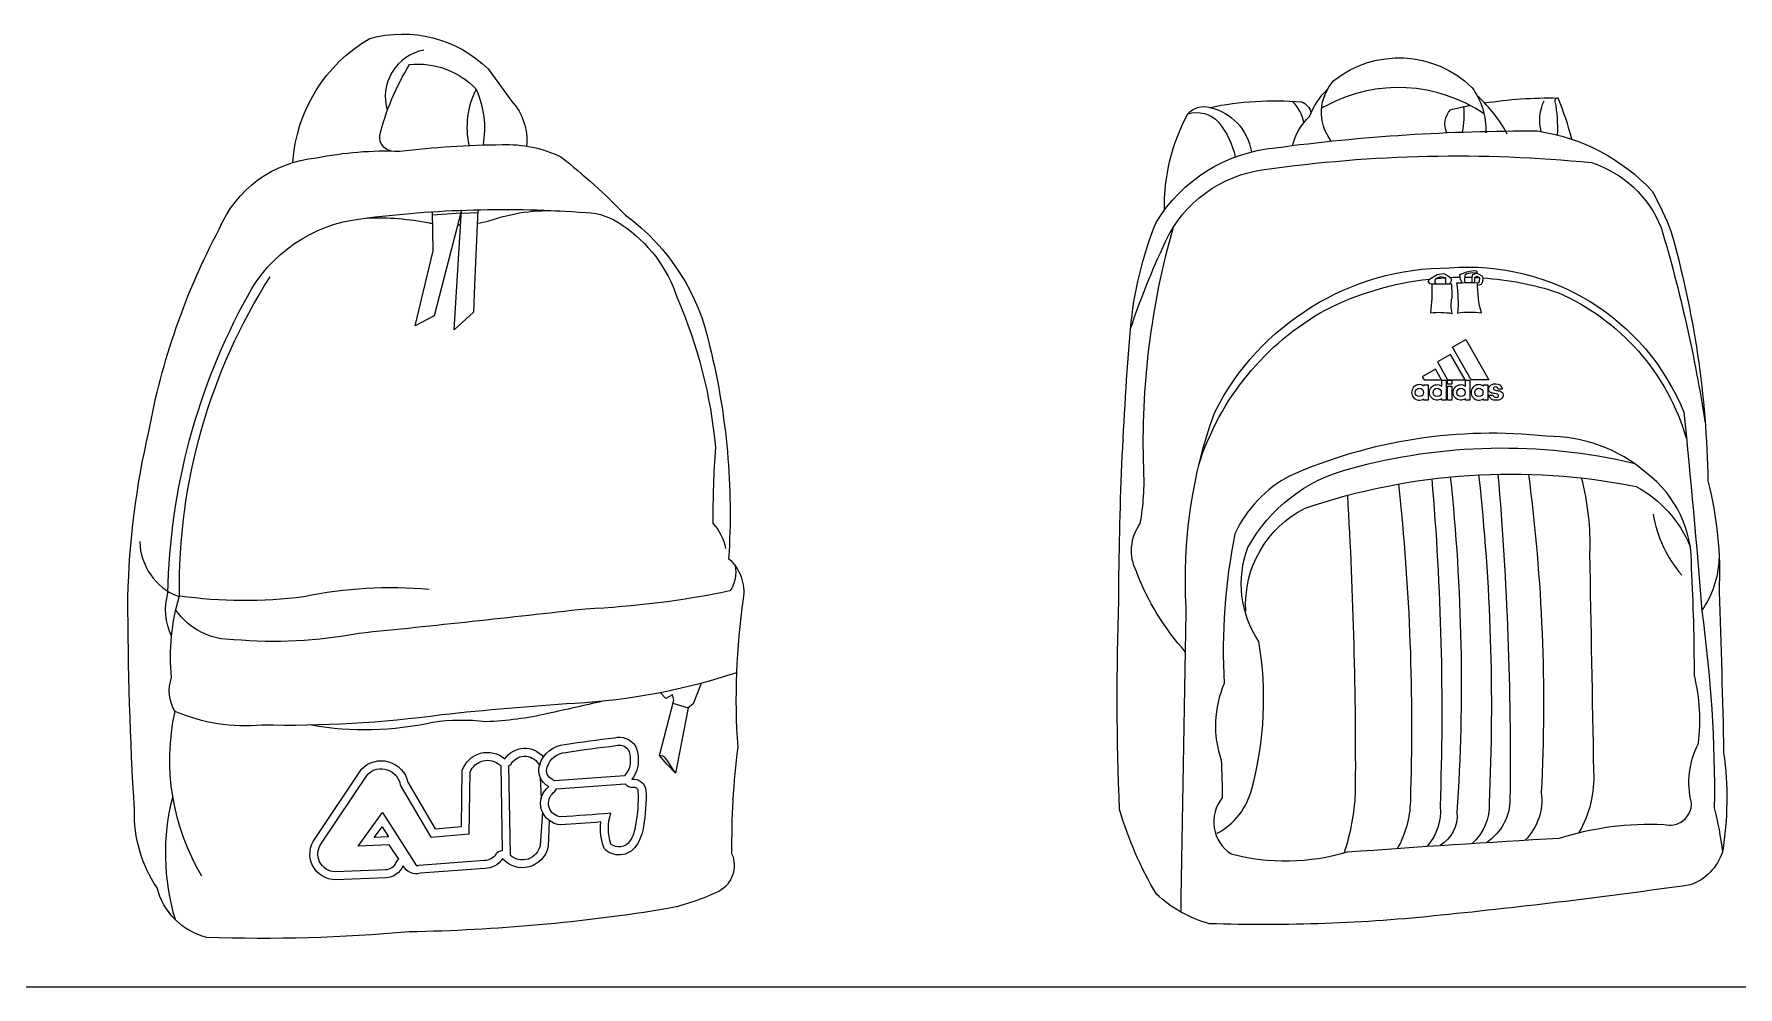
# Model space of a CAD drawing. Header units: inches. Extents: x 8.4 to 50.9, y 14.4 to 39.2.
# Drawn here: x 20.133 to 21.503, y 27.569 to 28.336 of the extents above; entities that cross this region are included whole.
import ezdxf

# ---------------------------------------------------------------- set-up
doc = ezdxf.new("R2010")
doc.units = ezdxf.units.IN
doc.header["$MEASUREMENT"] = 0
doc.layers.add('02', color=2, linetype='Continuous')
doc.layers.add('1', color=1, linetype='Continuous')

msp = doc.modelspace()

# ---------------------------------------------------------------- linework, layer by layer
at = {"layer": '02'}
for p, q in [((20.4759, 28.1914), (20.4533, 28.19)), ((20.4895, 28.1917), (20.4763, 28.1913)), ((20.508, 27.7471), (20.5092, 27.6787)), ((20.5144, 27.7469), (20.5156, 27.6751)), ((20.5398, 27.7372), (20.5405, 27.7205))]:
    msp.add_line(p, q, dxfattribs=at)
for points in [[(20.341, 28.2322, -0.251935), (20.4027, 28.3319, -0.268659), (20.4979, 28.3075, 0), (20.517, 28.2813, -0.216206), (20.5287, 28.2454)], [(21.1758, 28.2495, -0.364665), (21.178, 28.2982, -0.376596), (21.2889, 28.2926, -0.171846), (21.3001, 28.2562)], [(20.42, 28.2415, -0.380506), (20.4108, 28.2537, -0.07975), (20.4348, 28.3111, -0.23157), (20.4883, 28.2912, -0.148655), (20.4938, 28.2463)], [(21.1447, 28.2459, -0.146869), (21.1584, 28.2691, -0.113222), (21.1729, 28.2912)], [(21.0417, 28.1939, -0.129511), (21.0605, 28.2714, -0.289864), (21.0782, 28.2765, -0.308108), (21.1116, 28.2408, -0.308108)], [(21.0782, 28.2765, -0.071847), (21.1517, 28.281, -0.242048), (21.1597, 28.2724)], [(21.2687, 28.2562, -0.297641), (21.2717, 28.2747, -0.011705), (21.2873, 28.2781, -0.011705)], [(21.299, 28.2801, -0.043254), (21.3578, 28.2841)], [(21.3692, 28.2509, 0.034718), (21.3583, 28.284, 0.58037), (21.3557, 28.2814, -0.053356), (21.3575, 28.2544)], [(21.0605, 28.2714, -0.284433), (21.0852, 28.2647, -0.11901), (21.0986, 28.2367, -0.11901)], [(21.0144, 28.0984, -0.027919), (21.0423, 28.1682, -0.257783), (21.1219, 28.2265, -0.060233), (21.385, 28.2322, -0.220643), (21.441, 28.18, -0.034194), (21.4764, 28.0227)], [(20.2434, 27.8512, -0.183985), (20.2405, 27.886, -0.121646), (20.3044, 28.1245, -0.247209), (20.3957, 28.187, -0.05171), (20.5767, 28.1919, -0.153693), (20.6055, 28.182, -0.168588), (20.6499, 28.1235, -0.079952), (20.6807, 28.003, 0.020304), (20.6786, 27.942, -0.148238), (20.6887, 27.9218)], [(20.4892, 28.1834, 0.019692), (20.4986, 28.1853, -0.100184), (20.5557, 28.1933)], [(20.4006, 28.1876, -0.060381), (20.4507, 28.1836, 0.005559), (20.4534, 28.1832, 0.005559)], [(20.4734, 28.182, 0.00479), (20.4758, 28.1821, 0.00479)], [(21.0587, 27.8385, -0.092217), (21.0191, 27.9032, -0.276344), (21.0222, 27.9418, 0.058748), (21.025, 27.9863, -0.077432), (21.0489, 28.1802)], [(20.2678, 27.6582, -0.19147), (20.2462, 27.7907, -0.223365), (20.2434, 27.8179, -0.096795), (20.2498, 27.8838, -0.146605), (20.3227, 28.1404)], [(21.055, 27.6294, -0.0005), (21.0592, 27.8741, -0.10225), (21.0821, 28.0313, -0.28311), (21.2708, 28.1475, -0.327874), (21.4593, 28.0313, -0.006088), (21.4737, 27.8717, -0.036819), (21.4838, 27.7132, -0.03023), (21.4903, 27.6779)], [(21.0693, 27.989, -0.192143), (21.1714, 28.1138, -0.089701), (21.2547, 28.1385, -0.089701)], [(21.2601, 28.139, -0.00789), (21.2678, 28.1396, -0.00789)], [(21.2717, 28.1398, -0.008118), (21.2796, 28.14)], [(21.2831, 28.14, -0.005831), (21.2888, 28.1399, -0.005831)], [(21.2911, 28.1398, -0.004271), (21.2953, 28.1396)], [(21.2978, 28.1394, -0.062925), (21.3579, 28.1277, -0.222839), (21.4614, 28.01)], [(21.0841, 27.6928, 0.213444), (21.1119, 27.7284, 0.109021), (21.1175, 27.8469, -0.239621), (21.1087, 27.9225, -0.206863), (21.1904, 27.9859, -0.125433), (21.4188, 27.9905, -0.125433)], [(21.1071, 27.8715, -0.299474), (21.1547, 27.9542, -0.132582), (21.421, 27.9716, -0.172697), (21.4644, 27.9233)], [(21.2566, 27.9777, -0.030556), (21.2633, 27.7144, -0.209204), (21.253, 27.6823, -0.209204)], [(21.2715, 27.9793, -0.042935), (21.2769, 27.7093, -0.290958), (21.2633, 27.683, -0.290958)], [(21.2943, 27.981, -0.039244), (21.3027, 27.717, -0.228153), (21.2892, 27.6846, -0.228153)], [(21.3098, 27.9816, -0.024308), (21.3195, 27.7202, -0.249141), (21.3008, 27.6854, -0.249141)], [(21.3344, 27.9815, -0.044879), (21.3447, 27.7254, -0.23255), (21.3317, 27.6872, -0.23255)], [(21.1888, 27.9644, -0.0162), (21.1951, 27.7245, -0.062498), (21.1862, 27.677, -0.062498)], [(21.2298, 27.9736, -0.035393), (21.2394, 27.7183, -0.11982), (21.2291, 27.6806, -0.11982)], [(20.6965, 27.908, -0.208941), (20.6923, 27.8876, -0.039522), (20.5763, 27.8731, -0.003801), (20.3939, 27.8535, -0.06835), (20.2934, 27.8484, -0.250394), (20.2468, 27.8723, -0.250394)], [(21.3751, 27.6933, 0.147367), (21.387, 27.7427, -0.000574), (21.3838, 27.9178, -0.000574)], [(20.2498, 27.8838, 0.067238), (20.3498, 27.8832, -0.073377), (20.4505, 27.8891)], [(20.6976, 27.8218, -0.065429), (20.5677, 27.7972, 0.011261), (20.4605, 27.7879, -0.038936), (20.3161, 27.7797, -0.1254), (20.2462, 27.7907, -0.1254)], [(20.5899, 27.7989, -0.003043), (20.5459, 27.789, -0.047308), (20.4961, 27.7824, 0.06505), (20.4534, 27.7819, -0.10088), (20.356, 27.7797, -0.10088)], [(20.5471, 27.7029), (20.5461, 27.6821, -0.629339), (20.5095, 27.6723, -0.242362), (20.4952, 27.6644), (20.4436, 27.6606, -0.364112), (20.4296, 27.6666, -0.281621), (20.4157, 27.6568), (20.3753, 27.6553, -0.61822), (20.3588, 27.6885), (20.3961, 27.7442, -0.605793), (20.4334, 27.7337), (20.4553, 27.6964), (20.4764, 27.6983), (20.4771, 27.7431, -0.53872), (20.5114, 27.7525, -0.507957), (20.5423, 27.7541)], [(20.5144, 27.7469, 0.12796), (20.5168, 27.749, -0.595084), (20.5391, 27.7471)], [(20.6358, 27.7552, -0.364999), (20.6402, 27.7532, -0.009405), (20.6485, 27.741, -0.186074)], [(20.426, 27.6719, 0.142237), (20.4238, 27.6692, -0.279657), (20.4153, 27.6632), (20.3752, 27.6617, -0.619398), (20.364, 27.6848), (20.4011, 27.7402, -0.616171), (20.4273, 27.7314), (20.4518, 27.6897), (20.4827, 27.6924), (20.4835, 27.742, -0.519943), (20.5072, 27.7477, 0.037808), (20.508, 27.7471)], [(20.5416, 27.7097), (20.5398, 27.683, -0.580633), (20.5156, 27.6751, -0.580633)], [(20.5092, 27.6787, 0.234386), (20.5042, 27.6758, -0.245233), (20.4949, 27.6708), (20.4423, 27.6669, -0.098994), (20.4402, 27.6665, -0.098994)]]:
    msp.add_lwpolyline(points, format="xyb", dxfattribs=at)
for points in [[(21.0144, 28.0984, -0.072706), (21.035, 28.184, -0.237839), (21.131, 28.2441, -0.034505), (21.3416, 28.2576, -0.16985), (21.4338, 28.2093, -0.032935), (21.4489, 28.1771, -0.06541), (21.4786, 27.9762, -0.075183), (21.4876, 27.8873, -0.004411), (21.4913, 27.7575, -0.076229), (21.4903, 27.6779, -0.240361), (21.4644, 27.6512, -0.010317), (21.264, 27.6268, -0.034882), (21.0776, 27.62, -0.118604), (21.0352, 27.6438, -0.063329), (21.0056, 27.7119, -0.018991), (21.005, 27.8802, -0.020202)], [(20.5091, 28.2466, -0.121701), (20.5565, 28.2368, -0.033295), (20.6083, 28.1899, -0.185857), (20.6762, 28.0841, -0.076787), (20.6913, 27.9137, -0.256739), (20.703, 27.8813, 0.054092), (20.6986, 27.762, 0.033734), (20.6937, 27.6764, -0.394434), (20.6833, 27.646, -0.060297), (20.6424, 27.6321, -0.036003), (20.4345, 27.6134, -0.031173), (20.2716, 27.609, -0.274069), (20.2317, 27.6489, -0.156792), (20.2136, 27.7113, -0.015183), (20.2083, 27.8825, -0.05093), (20.2251, 28.0158, -0.077289), (20.2817, 28.1786, -0.279511), (20.3599, 28.2359, -0.061569), (20.4269, 28.2413, -0.029544)], [(21.2566, 28.1343, -0.046597), (21.2555, 28.1114, -0.061596), (21.2731, 28.1109, -0.115219), (21.2729, 28.1236, 0.01021), (21.2728, 28.1344, 0.009427)], [(21.2934, 28.1353, 0.021275), (21.2766, 28.1351, -0.05709), (21.2774, 28.1111, -0.083353), (21.2965, 28.1112, -0.066102), (21.2934, 28.1353, -0.066102)], [(21.2646, 28.0524), (21.2646, 28.0572), (21.2681, 28.0572), (21.2681, 28.0411), (21.2646, 28.0411), (21.2646, 28.0422, -1.937065)], [(21.2837, 28.0524), (21.2837, 28.0572), (21.2872, 28.0572), (21.2872, 28.0411), (21.2837, 28.0411), (21.2837, 28.0422, -1.937065)], [(21.3119, 28.0416, -0.157273), (21.3063, 28.0412, -0.311495), (21.3024, 28.0452), (21.3056, 28.0452, 0.425054), (21.3096, 28.0436, 0.744366), (21.3094, 28.0459, 0.050023), (21.3054, 28.0466, -0.562352), (21.303, 28.0521, -0.316599), (21.3101, 28.0539, -0.28662), (21.3133, 28.05), (21.3101, 28.05, 0.476867), (21.3067, 28.0514, 0.697733), (21.3071, 28.0494, 0.055437), (21.3103, 28.0487, -0.228901), (21.3137, 28.0466, -0.352079)], [(21.1428, 27.9803, 0.166191), (21.0984, 27.9336, 0.06448), (21.0897, 27.8132, 0.184871), (21.0873, 27.7514, -0.014293), (21.0881, 27.7213, 0.438585), (21.0952, 27.6761, 0.134966), (21.1888, 27.6777, -0.004759), (21.3592, 27.6888, -0.087979), (21.4432, 27.6999, 0.511571), (21.4654, 27.7173, -0.182995), (21.471, 27.7649, 0.093444), (21.4678, 27.8195, 0.013991), (21.4654, 27.9059, 0.245045), (21.429, 27.9827, 0.181807), (21.3489, 28.012, 0.132124)], [(20.6248, 27.7271, -0.053727), (20.6228, 27.6984, -0.126452), (20.6168, 27.6824, -0.475467), (20.5912, 27.6804, -0.119889), (20.5885, 27.7018, -0.004067), (20.5562, 27.6995, -0.682618), (20.5467, 27.7304, -0.390444), (20.5394, 27.7479, -0.307758), (20.5596, 27.7641, -0.01226), (20.5994, 27.7695, -0.310604), (20.616, 27.7635, -0.132455), (20.6185, 27.7519, -0.203973), (20.6134, 27.7362, -0.437544)], [(20.6076, 27.739), (20.5512, 27.7348, 0.092056), (20.5493, 27.7362, -0.39633), (20.5454, 27.7459, -0.314596), (20.5603, 27.7578, -0.012506), (20.6007, 27.7632, -0.309784), (20.6105, 27.7602, -0.131728), (20.6121, 27.7518, -0.211495), (20.6086, 27.7404, 0.068994)], [(20.6081, 27.7326, 0.286858), (20.6144, 27.7299, -0.430751), (20.6184, 27.7267, -0.053917), (20.6165, 27.6993, -0.128547), (20.6116, 27.6861, -0.440676), (20.5967, 27.684, -0.162765), (20.5965, 27.7088, -0.005085), (20.5563, 27.7059, -0.669862), (20.5506, 27.7254, 0.153056), (20.5528, 27.7285)]]:
    msp.add_lwpolyline(points, format="xyb", close=True, dxfattribs=at)
for points in [[(20.4897, 28.1942), (20.4869, 28.1336), (20.4862, 28.1119), (20.4707, 28.0977), (20.4765, 28.1938), (20.4545, 28.1088), (20.4393, 28.1008), (20.4538, 28.1612), (20.4532, 28.1926)], [(21.2566, 28.1343), (21.2552, 28.1346), (21.2536, 28.1366), (21.2547, 28.1385), (21.2609, 28.1421), (21.2664, 28.143), (21.2686, 28.1416), (21.2717, 28.1398), (21.2724, 28.1377), (21.2708, 28.1344)], [(21.2678, 28.1344), (21.2679, 28.137), (21.2678, 28.1396), (21.2636, 28.1403), (21.2601, 28.139), (21.259, 28.1376), (21.2592, 28.1358), (21.26, 28.1344)], [(21.2812, 28.1353), (21.2798, 28.1382), (21.2793, 28.1421), (21.2848, 28.1443), (21.29, 28.1454), (21.2926, 28.145), (21.2932, 28.1433), (21.289, 28.1434), (21.2848, 28.1428), (21.2831, 28.1416), (21.283, 28.1379), (21.2831, 28.1353)], [(21.2932, 28.1433), (21.2895, 28.1418), (21.2888, 28.1399), (21.2887, 28.1354)], [(21.2934, 28.1353), (21.2951, 28.1364), (21.2953, 28.1396), (21.2932, 28.1405), (21.2911, 28.1398), (21.2911, 28.1354)], [(21.2932, 28.1433), (21.2969, 28.1412), (21.2978, 28.1394), (21.2975, 28.1362), (21.2964, 28.1341), (21.2934, 28.1332)], [(21.2503, 28.0524), (21.2503, 28.0534), (21.2538, 28.0534), (21.2538, 28.0411), (21.2503, 28.0411), (21.2503, 28.0422)], [(21.2981, 28.0524), (21.2981, 28.0534), (21.3016, 28.0534), (21.3016, 28.0411), (21.2981, 28.0411), (21.2981, 28.0422)], [(20.6691, 27.8133), (20.6629, 27.7968), (20.6588, 27.7937), (20.6485, 27.741), (20.6415, 27.7484), (20.6358, 27.7552), (20.6471, 27.7998), (20.6462, 27.8041), (20.6408, 27.8011), (20.6366, 27.8058)], [(20.6465, 27.7974), (20.6588, 27.7937)], [(20.426, 27.6719), (20.4183, 27.6834), (20.3935, 27.6823), (20.413, 27.7095), (20.4402, 27.6665)]]:
    msp.add_lwpolyline(points, dxfattribs=at)
for points in [[(21.3026, 28.0574), (21.2884, 28.0574), (21.2733, 28.0837), (21.2839, 28.0898)], [(21.2836, 28.0574), (21.2717, 28.0779), (21.2611, 28.0718), (21.2694, 28.0574)], [(21.2504, 28.0574), (21.2645, 28.0574), (21.2596, 28.066), (21.2489, 28.0599)], [(21.2693, 28.0572), (21.2728, 28.0572), (21.2728, 28.0539), (21.2693, 28.0539)], [(21.2693, 28.0524), (21.2728, 28.0524), (21.2728, 28.0411), (21.2693, 28.0411)], [(20.4179, 27.6898), (20.4064, 27.6893), (20.4127, 27.698)]]:
    msp.add_lwpolyline(points, close=True, dxfattribs=at)
for centre in [(21.2467, 28.0473), (21.261, 28.0473), (21.2801, 28.0473), (21.2945, 28.0473)]:
    msp.add_circle(centre, 0.00331, dxfattribs=at)
for centre, radius, start, end in [((20.4537, 28.2849), 0.0385, 101.2978, 196.3016), ((20.5475, 28.2607), 0.0666, 152.7902, 192.855), ((21.2297, 28.1695), 0.123, 55.8419, 118.1908), ((21.1221, 28.2582), 0.0323, 10.908, 46.0808), ((21.1949, 28.2281), 0.0549, 115.0875, 119.1878), ((21.2201, 28.2701), 0.0627, 347.7375, 6.3177), ((21.2188, 28.2023), 0.1118, 28.151, 48.0829), ((21.3785, 28.2663), 0.0353, 154.2093, 195.0892), ((21.2467, 28.0473), 0.00627, 54.6096, 305.3904), ((21.2945, 28.0473), 0.00627, 54.6096, 305.3904), ((21.1783, 27.9258), 0.2056, 357.7699, 14.8607), ((21.5358, 27.9669), 0.1027, 189.7787, 220.3859), ((20.2665, 27.9286), 0.0487, 181.5042, 248.4223), ((21.4082, 27.9169), 0.0797, 325.3765, 357.4885), ((20.4206, 27.6763), 0.1822, 165.3446, 196.8312)]:
    msp.add_arc(centre, radius, start, end, dxfattribs=at)
at = {"layer": '1'}
msp.add_line((8.7087, 27.5691), (29.0349, 27.5691), dxfattribs=at)

doc.saveas('drawing.dxf')
